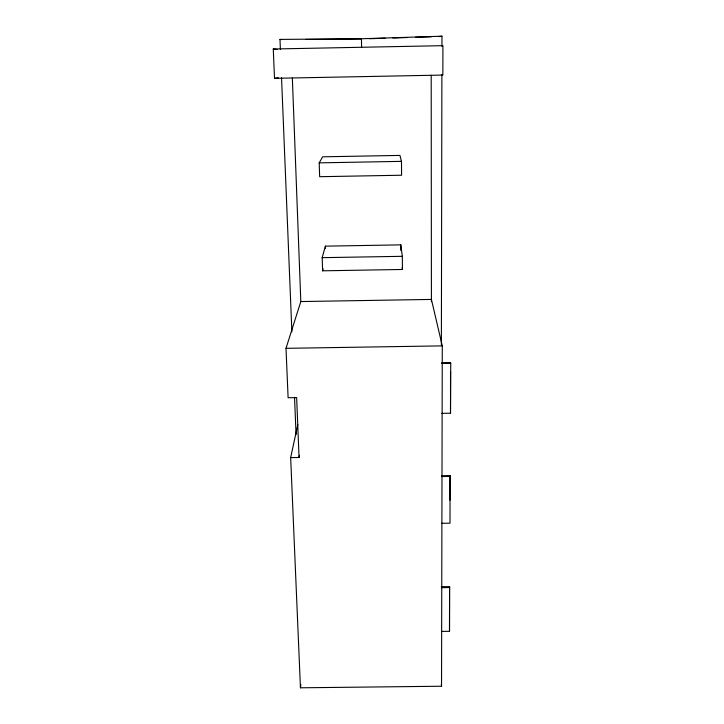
<?xml version="1.0" encoding="UTF-8"?>
<svg xmlns="http://www.w3.org/2000/svg" width="724" height="724" viewBox="0 0 724 724"><rect width="100%" height="100%" fill="white"/><g stroke="black" fill="none" stroke-linecap="round" stroke-linejoin="round"><path stroke-width="1.09" d="M441.378 344.651L441.884 74.617M441.939 46.372L441.957 36.2L361.448 38.752L279.989 39.413L280.396 49.576M441.54 686.234L442.274 345.873L431.413 299.428L300.813 301.555L286.007 348.325L288.107 397.748L296.65 397.621L299.048 457.478L290.659 457.595L300.451 687.8L441.54 686.234L441.314 684.017M441.287 586.721L449.577 586.612L449.504 631.31L441.622 631.4M449.966 500.112L450.075 475.65L441.504 475.768M450.545 371.566L450.5 413.223L441.758 413.35M449.504 631.31L449.577 586.612M450.075 475.65L450.002 523.19L441.531 523.298M450.5 413.223L450.735 363.276L450.59 362.706L441.731 362.842M300.451 687.8L300.849 684.479M299.048 457.478L299.483 455.269M290.659 457.595L297.817 424.572M322.596 270.812L322.18 257.663L325.384 246.151L400.779 244.866L402.327 256.314L402.444 269.473L322.596 270.812L323.121 268.785M319.203 162.855L322.669 156.818L399.938 155.407L401.467 161.362L401.594 175.226L319.646 176.701L319.203 162.855L401.467 161.362M441.957 36.2L438.997 36.571M274.514 78.319L442.853 75.07L442.916 45.666L273.265 49.006L274.514 78.319L278.278 77.767M369.43 38.725L385.141 38.236M392.996 37.992L407.576 37.539M415.431 37.295L431.142 36.815M322.18 257.663L402.327 256.314M286.007 348.325L442.274 345.873M441.857 363.421L450.735 363.276M441.631 476.537L450.21 476.41M441.405 587.653L449.704 587.553M305.646 39.458L361.584 38.969M273.265 49.006L277.102 49.54M279.989 39.413L281.039 39.675M402.191 267.464L402.444 269.473M281.546 77.803L291.881 331.836M294.541 397.322L296.062 434.581M292.351 77.966L300.813 301.555M325.384 246.151L325.456 248.413M361.448 38.752L361.611 47.35M400.779 244.866L400.834 250.522M431.196 75.278L431.413 301.691"/></g></svg>
